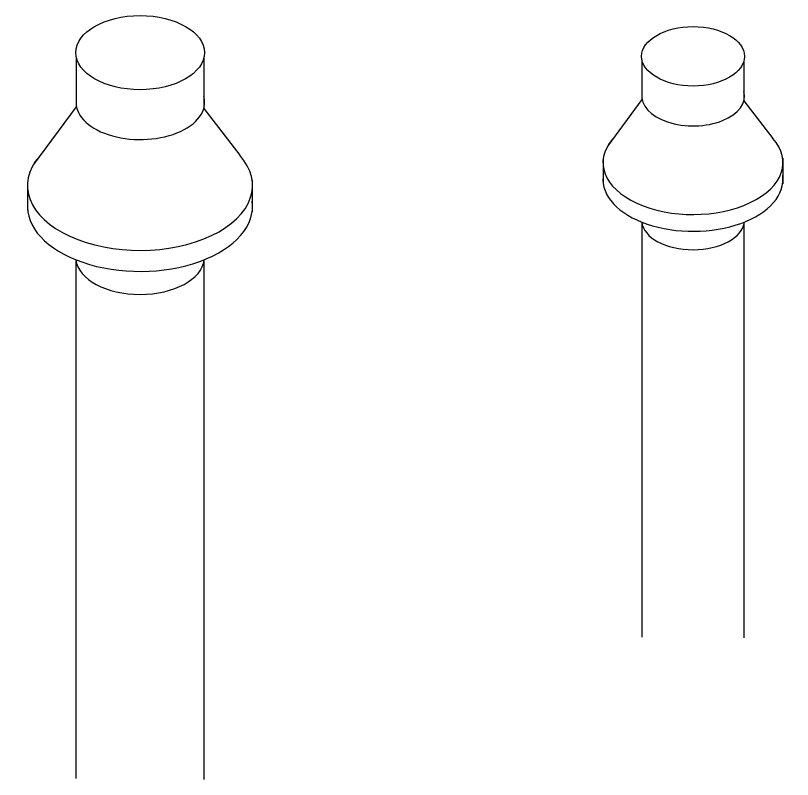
# Model space of a CAD drawing. Header units: millimetres. Extents: x 7 to 259, y -45 to 103.
# Drawn here: x 177.154 to 181.778, y 69.601 to 74.15 of the extents above; entities that cross this region are included whole.
import ezdxf

# ---------------------------------------------------------------- set-up
doc = ezdxf.new("R2010")
doc.units = ezdxf.units.MM

msp = doc.modelspace()

# ---------------------------------------------------------------- linework, layer by layer
for p, q in [((177.5152, 73.9038), (177.5152, 73.6069)), ((178.2745, 73.8982), (178.2745, 73.5965)), ((177.5152, 73.6069), (177.2606, 73.2636)), ((178.2745, 73.5965), (178.4882, 73.3176)), ((177.2262, 73.1604), (177.2262, 72.991)), ((178.5624, 73.1701), (178.5624, 72.9812)), ((180.8812, 72.9199), (180.8812, 70.4491)), ((181.4897, 72.9194), (181.4897, 70.4448)), ((177.5139, 72.6951), (177.5139, 69.6066)), ((177.5139, 72.6951), (177.5139, 72.6848)), ((178.2745, 72.6946), (178.2745, 69.6013))]:
    msp.add_line(p, q)
at = {"color": 1}
for p, q in [((180.8823, 73.8868), (180.8823, 73.6493)), ((181.4897, 73.8823), (181.4897, 73.641)), ((180.8823, 73.6493), (180.6786, 73.3747)), ((181.4897, 73.641), (181.6606, 73.4179)), ((180.651, 73.2921), (180.651, 73.1565)), ((181.72, 73.2999), (181.72, 73.1487)), ((180.8812, 72.9199), (180.8812, 72.9116))]:
    msp.add_line(p, q, dxfattribs=at)
msp.add_ellipse((177.8955, 73.9289), major_axis=(-0.3827, 0), ratio=0.57735)
msp.add_ellipse((181.1865, 73.9069), major_axis=(-0.3062, 0), ratio=0.57735, dxfattribs=at)
for centre, major_axis, start_param, end_param in [((177.8968, 73.6323), (-0.3827, 0), 6.205686, 9.587114), ((177.8949, 73.1382), (-0.6698, 0), 5.81869, 9.907315), ((177.8949, 73.0132), (-0.6698, 0), 6.225762, 9.507579), ((177.8955, 72.7101), (-0.3827, 0), 0.067467, 3.076477)]:
    msp.add_ellipse(centre, major_axis=major_axis, ratio=0.57735, start_param=start_param, end_param=end_param)
for centre, major_axis, start_param, end_param in [((181.1875, 73.6696), (-0.3062, 0), 6.205686, 9.587114), ((181.186, 73.2743), (-0.5358, 0), 5.81869, 9.907315), ((181.186, 73.1743), (-0.5358, 0), 6.225762, 9.507579), ((181.1865, 72.9319), (-0.3062, 0), 0.067467, 3.076477)]:
    msp.add_ellipse(centre, major_axis=major_axis, ratio=0.57735, start_param=start_param, end_param=end_param, dxfattribs=at)

doc.saveas('drawing.dxf')
